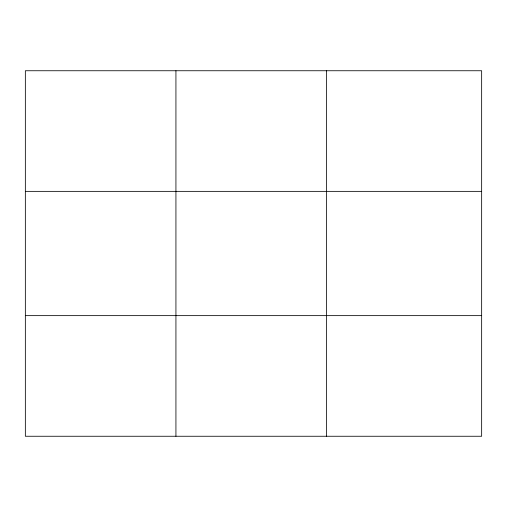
<?xml version="1.0" encoding="UTF-8"?>
<svg xmlns="http://www.w3.org/2000/svg" width="507" height="507" viewBox="0 0 507 507"><rect width="100%" height="100%" fill="white"/><g stroke="black" fill="none" stroke-linecap="round" stroke-linejoin="round"><path stroke-width="0.76" d="M175.929 436.254L175.929 70.746M326.508 436.254L326.508 70.746M481.65 315.639L481.65 436.254L25.35 436.254L25.35 70.746L481.65 70.746L481.65 315.639L25.35 315.639M25.35 191.361L481.65 191.361"/></g></svg>
